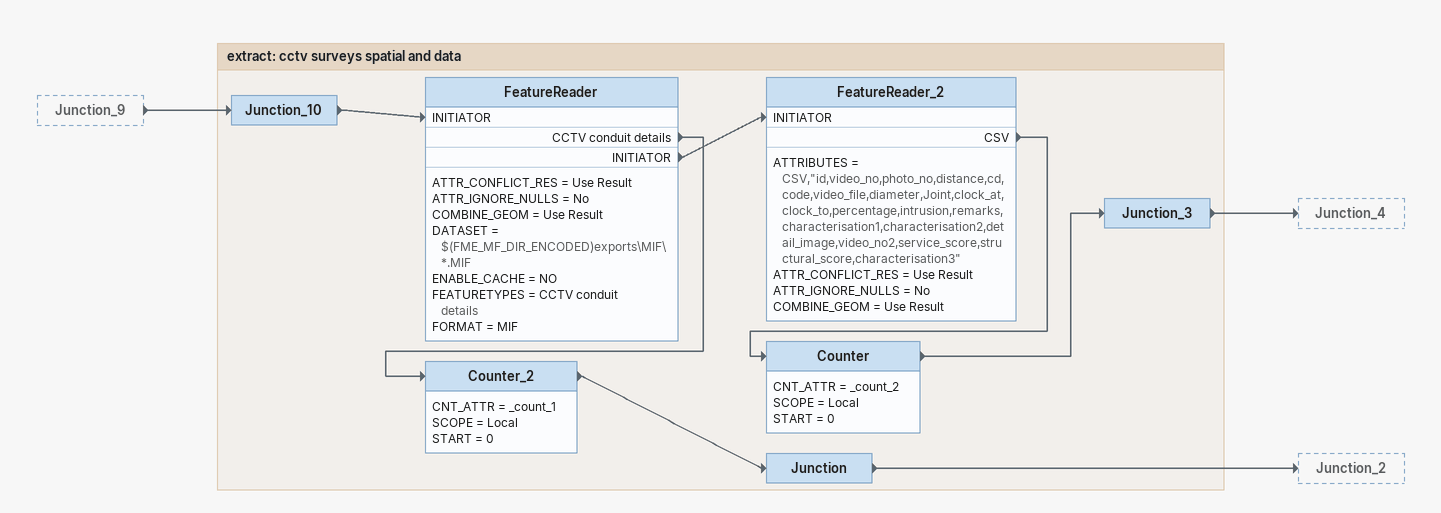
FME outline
Junction_9 [outside]
    -> Junction_10

Bookmark: extract: cctv surveys spatial and data
Junction_10
    -> FeatureReader [INITIATOR]
FeatureReader
    ATTR_CONFLICT_RES = Use Result
    ATTR_IGNORE_NULLS = No
    COMBINE_GEOM = Use Result
    DATASET = $(FME_MF_DIR_ENCODED)exports\MIF\*.MIF
    ENABLE_CACHE = NO
    FEATURETYPES = CCTV conduit details
    FORMAT = MIF
    CCTV conduit details -> Counter_2
    INITIATOR -> FeatureReader_2 [INITIATOR]
FeatureReader_2
    ATTRIBUTES = CSV,"id,video_no,photo_no,distance,cd,code,video_file,diameter,Joint,clock_at,clock_to,percentage,intrusion,remarks,characterisation1,characterisation2,detail_image,video_no2,service_score,structural_score,characterisation3"
    ATTR_CONFLICT_RES = Use Result
    ATTR_IGNORE_NULLS = No
    COMBINE_GEOM = Use Result
    CSV -> Counter
Counter
    CNT_ATTR = _count_2
    SCOPE = Local
    START = 0
    -> Junction_3
Junction_3
    -> Junction_4
Counter_2
    CNT_ATTR = _count_1
    SCOPE = Local
    START = 0
    -> Junction
Junction
    -> Junction_2
